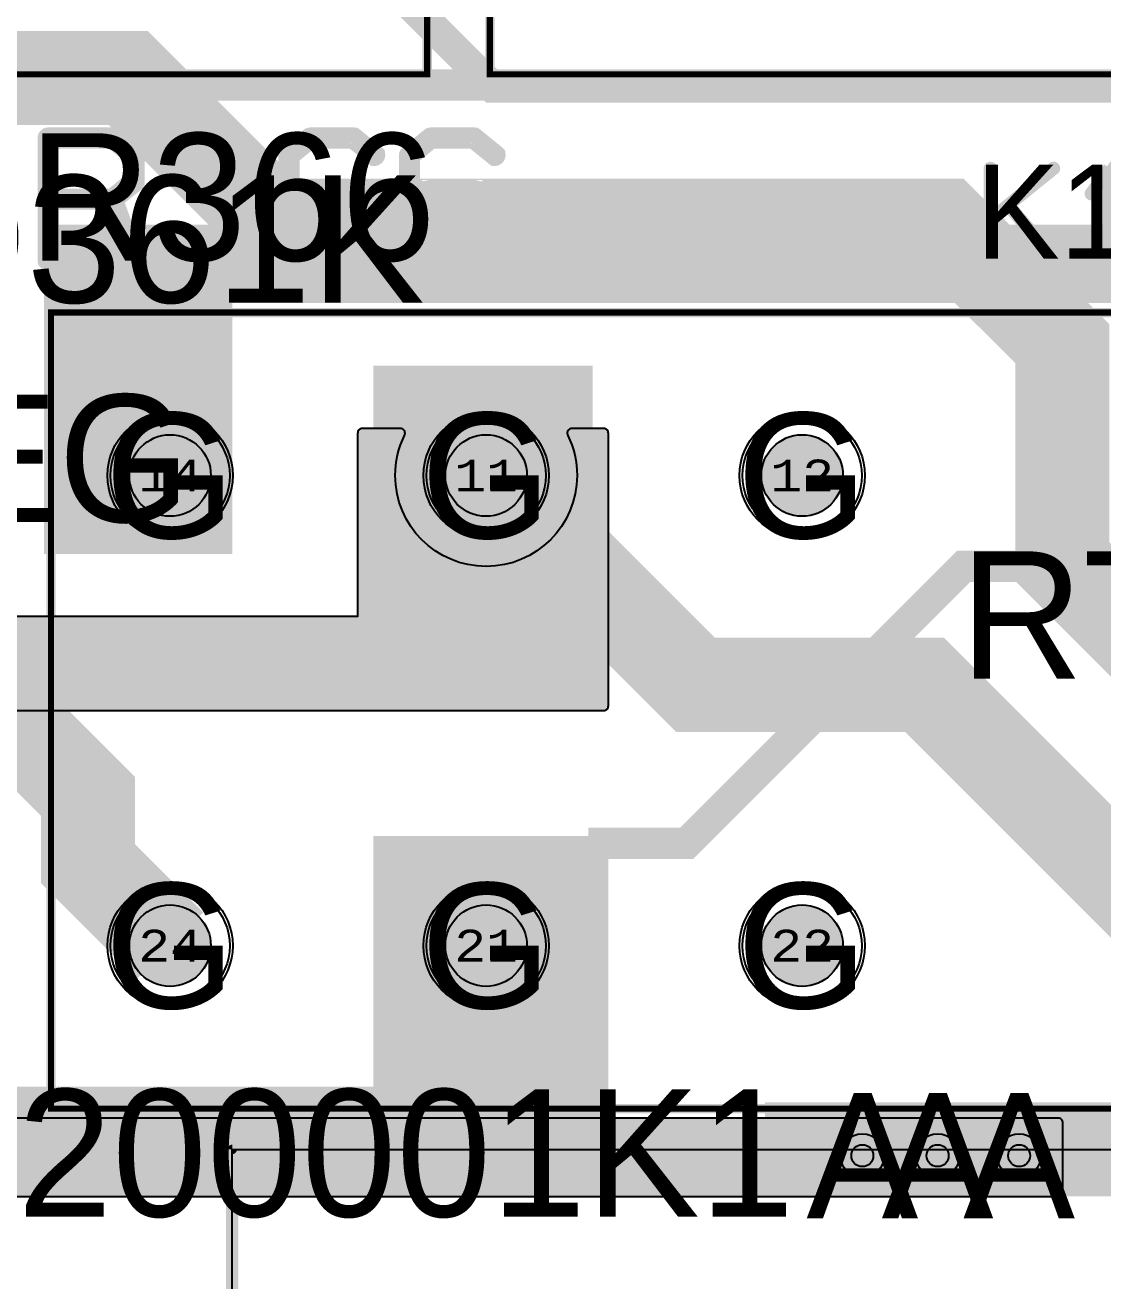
# Model space of a CAD drawing. Extents: x -23 to 289, y -67 to 135.
# Drawn here: x 35.95 to 53.14, y 61.4 to 81.44 of the extents above; entities that cross this region are included whole.
import ezdxf
from ezdxf.enums import TextEntityAlignment as Align

# ---------------------------------------------------------------- set-up
doc = ezdxf.new("R2010")
doc.units = 0
doc.header["$MEASUREMENT"] = 0
for name, color, linetype in [('ASSEMBLY_OUTLINES_TOP', 102, 'CONTINUOUS'), ('ASSEMBLY_PART_NUMBERS_TOP', 102, 'CONTINUOUS'), ('DRILL_DRAWING', 21, 'CONTINUOUS'), ('GENERATED_SILKSCREEN_TOP', 140, 'CONTINUOUS'), ('PART_HOLES_LAYER_BOTTOM', 30, 'CONTINUOUS'), ('PART_HOLES_LAYER_TOP', 30, 'CONTINUOUS'), ('PART_PADS_LAYER_BOTTOM', 230, 'CONTINUOUS'), ('PART_PADS_LAYER_TOP', 150, 'CONTINUOUS'), ('PIN_NUMBERS_BTM', 8, 'CONTINUOUS'), ('PIN_NUMBERS_TOP', 8, 'CONTINUOUS'), ('PLACEMENT_OUTLINES_TOP', 130, 'CONTINUOUS'), ('PLANE_DATA_LAYER_BOTTOM', 230, 'CONTINUOUS'), ('PLANE_DATA_LAYER_TOP', 150, 'CONTINUOUS'), ('PLANE_SHAPES_LAYER_BOTTOM', 230, 'CONTINUOUS'), ('PLANE_SHAPES_LAYER_TOP', 150, 'CONTINUOUS'), ('SILKSCREEN_OUTLINES_TOP', 150, 'CONTINUOUS'), ('SILKSCREEN_REF_DES_TOP', 150, 'CONTINUOUS'), ('SOLDERMASK_PADS_BTM', 12, 'CONTINUOUS'), ('SOLDERMASK_PADS_TOP', 180, 'CONTINUOUS'), ('TRACES_LAYER_BOTTOM', 230, 'CONTINUOUS'), ('TRACES_LAYER_TOP', 150, 'CONTINUOUS'), ('VIA_HOLES_LAYER_BOTTOM', 30, 'CONTINUOUS'), ('VIA_HOLES_LAYER_TOP', 30, 'CONTINUOUS'), ('VIA_PADS_LAYER_BOTTOM', 230, 'CONTINUOUS'), ('VIA_PADS_LAYER_TOP', 150, 'CONTINUOUS')]:
    doc.layers.add(name, color=color, linetype=linetype)
doc.styles.add('COURIER_NEW', font='COUR.TTF')
doc.styles.add('VERIBEST_GERBER_0', font='txt')

msp = doc.modelspace()

# ---------------------------------------------------------------- hatches: boundary and pattern name
at = {"layer": 'PART_HOLES_LAYER_BOTTOM'}
h = msp.add_hatch(color=256, dxfattribs=at)
edge = h.paths.add_edge_path()
edge.add_arc((38.26, 74.25), 0.65, 0, 360)
h = msp.add_hatch(color=256, dxfattribs=at)
edge = h.paths.add_edge_path()
edge.add_arc((43.3, 74.25), 0.65, 0, 360)
h = msp.add_hatch(color=256, dxfattribs=at)
edge = h.paths.add_edge_path()
edge.add_arc((48.34, 74.25), 0.65, 0, 360)
h = msp.add_hatch(color=256, dxfattribs=at)
edge = h.paths.add_edge_path()
edge.add_arc((38.26, 66.75), 0.65, 0, 360)
h = msp.add_hatch(color=256, dxfattribs=at)
edge = h.paths.add_edge_path()
edge.add_arc((43.3, 66.75), 0.65, 0, 360)
h = msp.add_hatch(color=256, dxfattribs=at)
edge = h.paths.add_edge_path()
edge.add_arc((48.34, 66.75), 0.65, 0, 360)
at = {"layer": 'PART_HOLES_LAYER_TOP'}
h = msp.add_hatch(color=256, dxfattribs=at)
edge = h.paths.add_edge_path()
edge.add_arc((38.26, 74.25), 0.65, 0, 360)
h = msp.add_hatch(color=256, dxfattribs=at)
edge = h.paths.add_edge_path()
edge.add_arc((43.3, 74.25), 0.65, 0, 360)
h = msp.add_hatch(color=256, dxfattribs=at)
edge = h.paths.add_edge_path()
edge.add_arc((48.34, 74.25), 0.65, 0, 360)
h = msp.add_hatch(color=256, dxfattribs=at)
edge = h.paths.add_edge_path()
edge.add_arc((38.26, 66.75), 0.65, 0, 360)
h = msp.add_hatch(color=256, dxfattribs=at)
edge = h.paths.add_edge_path()
edge.add_arc((43.3, 66.75), 0.65, 0, 360)
h = msp.add_hatch(color=256, dxfattribs=at)
edge = h.paths.add_edge_path()
edge.add_arc((48.34, 66.75), 0.65, 0, 360)
at = {"layer": 'PLANE_DATA_LAYER_BOTTOM'}
h = msp.add_hatch(color=256, dxfattribs=at)
h.paths.add_polyline_path([(45, 72.0762, -0.414213562373095), (44.9238, 72), (41.5762, 72, -0.414213562373095), (41.5, 72.0762), (41.5, 75.9238, -0.414213562373095), (41.5762, 76), (44.9238, 76, -0.414213562373095), (45, 75.9238)], flags=0)
h.paths.add_polyline_path([(41.849999999999994, 74.25, -0.9999999999999999), (44.75, 74.25, -0.9999999999999999)], flags=0)
for points in [[(43.3, 74.25), (42.220814, 75.329186)], [(43.3, 74.25), (44.36365, 75.344502)], [(43.3, 74.25), (42.220814, 73.170814)], [(43.3, 74.25), (44.36365, 73.155498)]]:
    msp.add_hatch(color=256, dxfattribs=at).paths.add_polyline_path(points, is_closed=False, flags=0)
msp.add_hatch(color=256, dxfattribs=at).paths.add_polyline_path([(52.5, 63.9238, 0.414213562373095), (52.4238, 64), (32.5762, 64, 0.414213562373095), (32.5, 63.9238), (32.5, 59.925661, 0.4275343137470214), (32.579648, 59.849539, -0.0113121250404393), (32.600002, 59.85), (34, 59.85, -0.414213562373095), (34.45, 59.4), (34.45, 56.6, -0.1376706361599241), (34.384283, 56.365849, 0.1376691685280489), (34.373155, 56.3262, 0.414213562373095), (34.449355, 56.25), (35.4238, 56.25, 0.414213562373095), (35.5, 56.3262), (35.5, 62.749992, -0.414213562373095), (35.500008, 62.75), (52.4238, 62.75, 0.414213562373095), (52.5, 62.8262)], flags=0)
at = {"layer": 'PLANE_DATA_LAYER_TOP'}
h = msp.add_hatch(color=256, dxfattribs=at)
h.paths.add_polyline_path([(75.75, 40.3262, -0.414213562373095), (75.6738, 40.25), (66.5762, 40.25, -0.414213562373095), (66.5, 40.3262), (66.5, 56.1738, -0.414213562373095), (66.5762, 56.25), (69.073834, 56.25, -0.7996942034350434), (69.106523, 56.104968, 0.2895657790381553), (68.25, 54.75), (68.25, 54.749999, 0.233034355286229), (68.836258, 53.56043, -0.4928320379335346), (68.836258, 53.43957, 0.233034355286229), (68.25, 52.250001), (68.25, 52.25, 0.9999999999999999), (71.25, 52.25), (71.25, 52.250001, 0.233034355286229), (70.663742, 53.43957, -0.4928320379335346), (70.663742, 53.56043, 0.233034355286229), (71.25, 54.749999), (71.25, 54.75, 0.2895657790381553), (70.393477, 56.104968, -0.7996942034350434), (70.426166, 56.25), (73.249992, 56.25, 0.414213562373095), (73.25, 56.250008), (73.25, 75.999992, 0.414213562373095), (73.249992, 76), (71.709229, 76, -0.414213562373095), (71.633029, 76.0762), (71.633029, 76.076206, -0.0124848414816253), (71.633124, 76.08001, 1.0513128573658315), (68.636876, 76.08001, -0.0124848414816253), (68.636971, 76.076206), (68.636971, 76.0762, -0.414213562373095), (68.560771, 76), (66.5762, 76, -0.414213562373095), (66.5, 76.0762), (66.5, 76.999992, 0.414213562373095), (66.499992, 77), (60.000008, 77, 0.414213562373095), (60, 76.999992), (60, 62.8262, -0.414213562373095), (59.9238, 62.75), (47.8262, 62.75, -0.414213562373095), (47.75, 62.8262), (47.75, 64.1738, -0.414213562373095), (47.8262, 64.25), (58.249992, 64.25, 0.414213562373095), (58.25, 64.250008), (58.25, 76.999992, 0.414213562373095), (58.249992, 77), (39.250008, 77, 0.414213562373095), (39.25, 76.999992), (39.25, 75.472398, -0.6174900404184213), (39.128176, 75.411366, 0.9746076764194957), (37.333264, 73.134805, -0.701982273061054), (37.284562, 73), (36.3262, 73, -0.414213562373095), (36.25, 73.0762), (36.25, 78.1738, -0.414213562373095), (36.3262, 78.25), (75.6738, 78.25, -0.414213562373095), (75.75, 78.1738)], flags=0)
h.paths.add_polyline_path([(69.5, 45.75, -0.9999999999999999), (72, 45.75, -0.9999999999999999)], flags=0)
h.paths.add_polyline_path([(72.25, 45.75, -0.9999999999999999), (74.75, 45.75, -0.9999999999999999)], flags=0)
for points in [[(38.26, 74.25), (38.26, 75.7762)], [(38.26, 74.25), (36.7338, 74.25)], [(43.3, 74.25), (41.7738, 74.25)], [(43.3, 74.25), (43.3, 72.7238)], [(43.3, 74.25), (44.8262, 74.25)], [(43.3, 66.75), (42.220814, 67.829186)], [(43.3, 66.75), (44.379186, 67.829186)], [(43.3, 66.75), (42.220814, 65.670814)], [(43.3, 66.75), (44.379186, 65.670814)]]:
    msp.add_hatch(color=256, dxfattribs=at).paths.add_polyline_path(points, is_closed=False, flags=0)
msp.add_hatch(color=256, dxfattribs=at).paths.add_polyline_path([(45.25, 74.9238, 0.414213562373095), (45.1738, 75), (44.669409, 75, 0.414213562373095), (44.593209, 74.9238, 0.1148131430921371), (44.601037, 74.890159, -0.1148147410816243), (44.75, 74.250001), (44.75, 74.25, -0.9999999999999999), (41.85, 74.25), (41.85, 74.250001, -0.1148147410816248), (41.998963, 74.890159, 0.114813143092137), (42.006791, 74.9238, 0.414213562373095), (41.930591, 75), (41.3262, 75, 0.414213562373095), (41.25, 74.9238), (41.25, 72.000008, -0.414213562373095), (41.249992, 72), (20.589228, 71.999998, 0.1703046758978936), (20.541626, 71.9833), (16.028598, 68.372878, 0.2278367136250733), (16, 68.313376), (16, 65.3262, 0.414213562373095), (16.0762, 65.25), (23.4238, 65.25, 0.414213562373095), (23.5, 65.3262), (23.5, 65.575079, 0.5503665247059789), (23.391226, 65.643966, -0.3530343973598786), (21.56043, 66.086258, 0.4928320379335522), (21.43957, 66.086258, -0.4928325361211637), (19.06043, 66.086258, 0.4928320379335522), (18.93957, 66.086258, -0.7163993986891782), (16.25, 66.999999), (16.25, 67), (16.25, 67.000001, -0.7163993986891782), (18.93957, 67.913742, 0.4928320379335522), (19.06043, 67.913742, -0.4928325361211637), (21.43957, 67.913742, 0.4928320379335522), (21.56043, 67.913742, -0.3530343973598786), (23.391226, 68.356034, 0.5503665247059791), (23.5, 68.424921), (23.5, 70.499992, -0.414213562373095), (23.500008, 70.5), (45.1738, 70.5, 0.414213562373095), (45.25, 70.5762)], flags=0)
h = msp.add_hatch(color=256, dxfattribs=at)
h.paths.add_polyline_path([(45.25, 62.8262, -0.414213562373095), (45.1738, 62.75), (27.750008, 62.75, 0.414213562373095), (27.75, 62.749992), (27.75, 38.000008, 0.414213562373095), (27.750008, 38), (35.4238, 38, -0.414213562373095), (35.5, 37.9238), (35.5, 30.3262, -0.414213562373095), (35.4238, 30.25), (22.5762, 30.25, -0.414213562373095), (22.5, 30.3262), (22.5, 37.9238, -0.414213562373095), (22.5762, 38), (26.249992, 38, 0.414213562373095), (26.25, 38.000008), (26.25, 66.323834, -0.7996942034350434), (26.395032, 66.356523, 0.5604170451620418), (28.93957, 66.086258, -0.4928320379335522), (29.06043, 66.086258, 0.4928325361211637), (31.43957, 66.086258, -0.4928320379335522), (31.56043, 66.086258, 0.7163993986891782), (34.25, 66.999999), (34.25, 67.000001, 0.7163993986891782), (31.56043, 67.913742, -0.4928320379335522), (31.43957, 67.913742, 0.4928325361211637), (29.06043, 67.913742, -0.4928320379335522), (28.93957, 67.913742, 0.5604170451620418), (26.395032, 67.643477, -0.7996942034350434), (26.25, 67.676166), (26.25, 68.6738, -0.414213562373095), (26.3262, 68.75), (34.6738, 68.75, -0.414213562373095), (34.75, 68.6738), (34.75, 64.500008, 0.414213562373095), (34.750008, 64.5), (41.499992, 64.5, 0.414213562373095), (41.5, 64.500008), (41.5, 68.4238, -0.414213562373095), (41.5762, 68.5), (45.1738, 68.5, -0.414213562373095), (45.25, 68.4238)], flags=0)
h.paths.add_polyline_path([(41.849999999999994, 66.75, -0.9999999999999999), (44.75, 66.75, -0.9999999999999999)], flags=0)
at = {"layer": 'VIA_HOLES_LAYER_BOTTOM'}
h = msp.add_hatch(color=256, dxfattribs=at)
edge = h.paths.add_edge_path()
edge.add_arc((49.3, 63.4), 0.175, 0, 360)
h = msp.add_hatch(color=256, dxfattribs=at)
edge = h.paths.add_edge_path()
edge.add_arc((50.5, 63.4), 0.175, 0, 360)
h = msp.add_hatch(color=256, dxfattribs=at)
edge = h.paths.add_edge_path()
edge.add_arc((51.8, 63.4), 0.175, 0, 360)
at = {"layer": 'VIA_HOLES_LAYER_TOP'}
h = msp.add_hatch(color=256, dxfattribs=at)
edge = h.paths.add_edge_path()
edge.add_arc((49.3, 63.4), 0.175, 0, 360)
h = msp.add_hatch(color=256, dxfattribs=at)
edge = h.paths.add_edge_path()
edge.add_arc((50.5, 63.4), 0.175, 0, 360)
h = msp.add_hatch(color=256, dxfattribs=at)
edge = h.paths.add_edge_path()
edge.add_arc((51.8, 63.4), 0.175, 0, 360)

# ---------------------------------------------------------------- linework, layer by layer
at = {"layer": 'ASSEMBLY_OUTLINES_TOP'}
for points, const_width in [([(13.36, 80.65), (13.36, 93.35), (42.36, 93.35), (42.36, 80.65)], 0.1), ([(43.36, 80.65), (43.36, 93.35), (72.36, 93.35), (72.36, 80.65)], 0.1), ([(36.36, 64.15), (36.36, 76.85), (65.36, 76.85), (65.36, 64.15)], 0.1), ([(39.25, 53.5), (39.25, 63.5), (59.25, 63.5), (59.25, 53.5)], 0.2)]:
    msp.add_lwpolyline(points, close=True, dxfattribs=dict(at, const_width=const_width))
at = {"layer": 'GENERATED_SILKSCREEN_TOP', "const_width": 0.15}
for points in [[(13.36, 80.65), (13.36, 93.35), (42.36, 93.35), (42.36, 80.65)], [(43.36, 80.65), (43.36, 93.35), (72.36, 93.35), (72.36, 80.65)], [(36.36, 64.15), (36.36, 76.85), (65.36, 76.85), (65.36, 64.15)]]:
    msp.add_lwpolyline(points, close=True, dxfattribs=at)
at = {"layer": 'GENERATED_SILKSCREEN_TOP'}
for points, const_width in [([(37.712976, 78.903296), (37.719072, 78.90736), (37.721104, 78.91752), (37.7272, 78.92768), (37.7272, 78.93784), (37.7272, 79.356432), (37.7272, 79.366592), (37.721104, 79.372688), (37.721104, 79.378784), (37.719072, 79.380816), (37.71704, 79.382848), (37.712976, 79.386912), (37.367536, 79.667328), (37.357376, 79.671392), (37.349248, 79.673424), (37.34112, 79.675456), (36.316992, 79.675456), (36.298704, 79.671392), (36.286512, 79.661232), (36.276352, 79.64904), (36.272288, 79.634816), (36.272288, 77.684096), (36.276352, 77.66784), (36.286512, 77.65768), (36.298704, 77.651584), (36.312928, 77.649552), (36.329184, 77.651584), (36.343408, 77.65768), (36.353568, 77.66784), (36.357632, 77.684096), (36.357632, 78.618816), (37.312672, 78.618816), (37.64592, 77.671904), (37.654048, 77.65768), (37.668272, 77.649552), (37.684528, 77.64752), (37.69672, 77.651584), (37.708912, 77.65768), (37.719072, 77.66784), (37.725168, 77.682064), (37.721104, 77.69832), (37.387856, 78.645232), (37.712976, 78.903296)], 0.254), ([(38.554224, 77.651584), (38.210816, 77.929968), (38.200656, 77.940128), (38.198624, 77.95232), (38.200656, 77.966544), (38.208784, 77.980768), (38.218944, 77.990928), (38.231136, 77.999056), (38.24536, 78.001088), (38.259584, 77.997024), (38.5908, 77.726768), (39.247136, 77.726768), (39.564128, 77.9828), (39.564128, 78.360752), (39.2512, 78.618816), (38.913888, 78.618816), (38.897632, 78.62288), (38.887472, 78.631008), (38.881376, 78.645232), (38.879344, 78.659456), (38.881376, 78.67368), (38.887472, 78.685872), (38.897632, 78.696032), (38.913888, 78.700096), (39.2512, 78.700096), (39.564128, 78.95816), (39.564128, 79.336112), (39.247136, 79.592144), (38.5908, 79.592144), (38.259584, 79.321888), (38.24536, 79.317824), (38.231136, 79.319856), (38.218944, 79.325952), (38.208784, 79.338144), (38.200656, 79.350336), (38.198624, 79.36456), (38.200656, 79.378784), (38.210816, 79.388944), (38.554224, 79.667328), (38.56032, 79.66936), (38.566416, 79.671392), (38.568448, 79.673424), (38.576576, 79.675456), (39.26136, 79.675456), (39.27152, 79.673424), (39.275584, 79.671392), (39.28168, 79.66936), (39.287776, 79.667328), (39.631184, 79.388944), (39.63728, 79.378784), (39.639312, 79.370656), (39.643376, 79.36456), (39.645408, 79.356432), (39.645408, 78.93784), (39.643376, 78.931744), (39.639312, 78.91752), (39.63728, 78.90736), (39.631184, 78.903296), (39.33248, 78.659456), (39.631184, 78.415616), (39.633216, 78.411552), (39.63728, 78.407488), (39.639312, 78.405456), (39.639312, 78.401392), (39.643376, 78.387168), (39.645408, 78.381072), (39.645408, 77.96248), (39.643376, 77.95232), (39.639312, 77.944192), (39.63728, 77.936064), (39.631184, 77.929968), (39.287776, 77.651584), (39.279648, 77.64752), (39.277616, 77.645488), (39.27152, 77.645488), (39.269488, 77.643456), (39.267456, 77.643456), (39.26136, 77.643456), (38.576576, 77.643456), (38.568448, 77.645488), (38.56032, 77.64752), (38.554224, 77.651584)], 0.254), ([(41.210048, 79.667328), (41.551424, 79.388944), (41.561584, 79.378784), (41.563616, 79.362528), (41.561584, 79.350336), (41.55752, 79.340176), (41.551424, 79.332048), (41.541264, 79.32392), (41.531104, 79.317824), (41.520944, 79.315792), (41.510784, 79.315792), (41.502656, 79.321888), (41.169408, 79.592144), (40.51104, 79.592144), (40.198112, 79.336112), (40.198112, 78.606624), (40.474464, 78.832176), (40.482592, 78.834208), (40.486656, 78.83624), (40.488688, 78.83624), (40.488688, 78.838272), (40.498848, 78.840304), (41.183632, 78.840304), (41.19176, 78.838272), (41.19176, 78.83624), (41.195824, 78.83624), (41.20192, 78.834208), (41.208016, 78.832176), (41.551424, 78.555824), (41.553456, 78.549728), (41.55752, 78.547696), (41.559552, 78.545664), (41.559552, 78.5416), (41.563616, 78.527376), (41.565648, 78.52128), (41.565648, 77.96248), (41.563616, 77.95232), (41.559552, 77.944192), (41.55752, 77.936064), (41.551424, 77.929968), (41.210048, 77.651584), (41.199888, 77.64752), (41.197856, 77.645488), (41.193792, 77.645488), (41.189728, 77.643456), (41.187696, 77.643456), (41.183632, 77.643456), (40.498848, 77.643456), (40.49072, 77.645488), (40.482592, 77.64752), (40.474464, 77.651584), (40.133088, 77.929968), (40.129024, 77.934032), (40.12496, 77.936064), (40.120896, 77.94216), (40.116832, 77.956384), (40.1148, 77.96248), (40.1148, 79.356432), (40.116832, 79.366592), (40.120896, 79.37472), (40.12496, 79.378784), (40.129024, 79.382848), (40.133088, 79.388944), (40.474464, 79.667328), (40.482592, 79.66936), (40.488688, 79.671392), (40.49072, 79.673424), (40.498848, 79.675456), (41.183632, 79.675456), (41.19176, 79.673424), (41.193792, 79.673424), (41.195824, 79.671392), (41.20192, 79.66936), (41.210048, 79.667328)], 0.254), ([(43.130288, 79.667328), (43.471664, 79.388944), (43.481824, 79.378784), (43.483856, 79.362528), (43.481824, 79.350336), (43.47776, 79.340176), (43.471664, 79.332048), (43.461504, 79.32392), (43.451344, 79.317824), (43.441184, 79.315792), (43.431024, 79.315792), (43.422896, 79.321888), (43.089648, 79.592144), (42.43128, 79.592144), (42.118352, 79.336112), (42.118352, 78.606624), (42.394704, 78.832176), (42.402832, 78.834208), (42.406896, 78.83624), (42.408928, 78.83624), (42.408928, 78.838272), (42.419088, 78.840304), (43.103872, 78.840304), (43.112, 78.838272), (43.112, 78.83624), (43.116064, 78.83624), (43.12216, 78.834208), (43.128256, 78.832176), (43.471664, 78.555824), (43.473696, 78.549728), (43.47776, 78.547696), (43.479792, 78.545664), (43.479792, 78.5416), (43.483856, 78.527376), (43.485888, 78.52128), (43.485888, 77.96248), (43.483856, 77.95232), (43.479792, 77.944192), (43.47776, 77.936064), (43.471664, 77.929968), (43.130288, 77.651584), (43.120128, 77.64752), (43.118096, 77.645488), (43.114032, 77.645488), (43.109968, 77.643456), (43.107936, 77.643456), (43.103872, 77.643456), (42.419088, 77.643456), (42.41096, 77.645488), (42.402832, 77.64752), (42.394704, 77.651584), (42.053328, 77.929968), (42.049264, 77.934032), (42.0452, 77.936064), (42.041136, 77.94216), (42.037072, 77.956384), (42.03504, 77.96248), (42.03504, 79.356432), (42.037072, 79.366592), (42.041136, 79.37472), (42.0452, 79.378784), (42.049264, 79.382848), (42.053328, 79.388944), (42.394704, 79.667328), (42.402832, 79.66936), (42.408928, 79.671392), (42.41096, 79.673424), (42.419088, 79.675456), (43.103872, 79.675456), (43.112, 79.673424), (43.114032, 79.673424), (43.116064, 79.671392), (43.12216, 79.66936), (43.130288, 79.667328)], 0.254), ([(36.357632, 79.592144), (37.328928, 79.592144), (37.64592, 79.336112), (37.64592, 78.95816), (37.328928, 78.700096), (36.357632, 78.700096), (36.357632, 79.592144)], 0.254), ([(52.373, 79.129), (52.379, 79.138), (52.3805, 79.1485), (52.379, 79.1605), (52.373, 79.1695), (52.3655, 79.177), (52.355, 79.1815), (52.3505, 79.183), (52.3445, 79.183), (52.34, 79.1815), (52.3355, 79.1785), (51.374, 78.3955), (51.374, 79.1545), (51.371, 79.165), (51.3635, 79.174), (51.353, 79.1785), (51.341, 79.18), (51.3305, 79.1785), (51.3215, 79.174), (51.314, 79.165), (51.311, 79.1545), (51.311, 77.7145), (51.314, 77.7025), (51.3215, 77.695), (51.3305, 77.6905), (51.341, 77.689), (51.353, 77.6905), (51.3635, 77.695), (51.371, 77.7025), (51.374, 77.7145), (51.374, 78.3175), (51.623, 78.5185), (52.3325, 77.695), (52.337, 77.6905), (52.3415, 77.6875), (52.346, 77.686), (52.3505, 77.686), (52.361, 77.6905), (52.37, 77.6965), (52.3775, 77.704), (52.382, 77.7145), (52.382, 77.725), (52.3805, 77.731), (52.3775, 77.7355), (51.668, 78.559), (52.373, 79.129)], 0.15), ([(53.216, 79.171), (52.9235, 78.76), (52.919, 78.7495), (52.919, 78.739), (52.9235, 78.73), (52.931, 78.7225), (52.94, 78.7165), (52.9505, 78.7135), (52.9565, 78.7135), (52.961, 78.715), (52.9685, 78.724), (53.2085, 79.06), (53.2085, 77.746), (52.946, 77.746)], 0.15), ([(40.198112, 78.50096), (40.198112, 77.9828), (40.51104, 77.726768), (41.167376, 77.726768), (41.484368, 77.9828), (41.484368, 78.50096), (41.167376, 78.759024), (40.51104, 78.759024), (40.198112, 78.50096)], 0.254), ([(42.118352, 78.50096), (42.118352, 77.9828), (42.43128, 77.726768), (43.087616, 77.726768), (43.404608, 77.9828), (43.404608, 78.50096), (43.087616, 78.759024), (42.43128, 78.759024), (42.118352, 78.50096)], 0.254), ([(52.946, 77.746), (52.934, 77.743), (52.928, 77.737), (52.9235, 77.7265), (52.922, 77.7145), (52.9235, 77.704), (52.928, 77.6935), (52.934, 77.686), (52.946, 77.6845), (53.531, 77.6845)], 0.15)]:
    msp.add_lwpolyline(points, dxfattribs=dict(at, const_width=const_width))
at = {"layer": 'GENERATED_SILKSCREEN_TOP', "const_width": 0.15}
for points in [[(59.250005, 53.5, -0.4142135624), (59.25, 53.499995), (39.25, 53.499995, -0.4142135624), (39.249995, 53.5), (39.249995, 63.5, -0.4142135624), (39.25, 63.500005), (48.886933, 63.500005, 5.9988e-06), (48.886931, 63.499995), (39.250005, 63.499995), (39.250005, 53.500005), (59.249995, 53.500005), (59.249995, 63.499995), (52.213069, 63.499995, 5.9988e-06), (52.213067, 63.500005), (59.25, 63.500005, -0.4142135624), (59.250005, 63.5), (59.250005, 53.5)], [(50.086933, 63.500005, 5.9988e-06), (50.086931, 63.499995), (49.713069, 63.499995, 5.9988e-06), (49.713067, 63.500005), (50.086933, 63.500005)], [(51.386933, 63.500005, 5.9988e-06), (51.386931, 63.499995), (50.913069, 63.499995, 5.9988e-06), (50.913067, 63.500005), (51.386933, 63.500005)]]:
    msp.add_lwpolyline(points, format="xyb", dxfattribs=at)
at = {"layer": 'PART_HOLES_LAYER_BOTTOM'}
for centre in [(38.26, 74.25), (43.3, 74.25), (48.34, 74.25), (38.26, 66.75), (43.3, 66.75), (48.34, 66.75)]:
    msp.add_circle(centre, 0.65, dxfattribs=at)
at = {"layer": 'PART_HOLES_LAYER_TOP'}
for centre in [(38.26, 74.25), (43.3, 74.25), (48.34, 74.25), (38.26, 66.75), (43.3, 66.75), (48.34, 66.75)]:
    msp.add_circle(centre, 0.65, dxfattribs=at)
at = {"layer": 'PART_PADS_LAYER_BOTTOM'}
for centre in [(38.26, 74.25), (43.3, 74.25), (48.34, 74.25), (38.26, 66.75), (43.3, 66.75), (48.34, 66.75)]:
    msp.add_circle(centre, 0.95, dxfattribs=at)
at = {"layer": 'PART_PADS_LAYER_TOP'}
for centre in [(38.26, 74.25), (43.3, 74.25), (48.34, 74.25), (38.26, 66.75), (43.3, 66.75), (48.34, 66.75)]:
    msp.add_circle(centre, 0.95, dxfattribs=at)
at = {"layer": 'PLACEMENT_OUTLINES_TOP'}
for points in [[(13.36, 80.65), (13.36, 93.35), (42.36, 93.35), (42.36, 80.65)], [(43.36, 80.65), (43.36, 93.35), (72.36, 93.35), (72.36, 80.65)], [(36.36, 64.15), (36.36, 76.85), (65.36, 76.85), (65.36, 64.15)], [(39.25, 53.5), (39.25, 63.5), (59.25, 63.5), (59.25, 53.5)]]:
    msp.add_lwpolyline(points, close=True, dxfattribs=at)
at = {"layer": 'PLANE_DATA_LAYER_BOTTOM', "const_width": 0.75}
for points in [[(43.3, 74.25), (42.220814, 75.329186)], [(43.3, 74.25), (44.36365, 75.344502)], [(43.3, 74.25), (42.220814, 73.170814)], [(43.3, 74.25), (44.36365, 73.155498)]]:
    msp.add_lwpolyline(points, dxfattribs=at)
at = {"layer": 'PLANE_DATA_LAYER_BOTTOM'}
msp.add_lwpolyline([(52.5, 63.9238, 0.4142135624), (52.4238, 64), (32.5762, 64, 0.4142135624), (32.5, 63.9238), (32.5, 59.925661, 0.4275343137), (32.579648, 59.849539, -0.011312125), (32.600002, 59.85), (34, 59.85, -0.4142135624), (34.45, 59.4), (34.45, 56.6, -0.1376706362), (34.384283, 56.365849, 0.1376691685), (34.373155, 56.3262, 0.4142135624), (34.449355, 56.25), (35.4238, 56.25, 0.4142135624), (35.5, 56.3262), (35.5, 62.749992, -0.4142135624), (35.500008, 62.75), (52.4238, 62.75, 0.4142135624), (52.5, 62.8262)], format="xyb", close=True, dxfattribs=at)
at = {"layer": 'PLANE_DATA_LAYER_TOP', "const_width": 0.75}
for points in [[(38.26, 74.25), (38.26, 75.7762)], [(38.26, 74.25), (36.7338, 74.25)], [(43.3, 74.25), (41.7738, 74.25)], [(43.3, 74.25), (43.3, 72.7238)], [(43.3, 74.25), (44.8262, 74.25)], [(43.3, 66.75), (42.220814, 67.829186)], [(43.3, 66.75), (44.379186, 67.829186)], [(43.3, 66.75), (42.220814, 65.670814)], [(43.3, 66.75), (44.379186, 65.670814)]]:
    msp.add_lwpolyline(points, dxfattribs=at)
at = {"layer": 'PLANE_DATA_LAYER_TOP'}
msp.add_lwpolyline([(23.500008, 70.5), (45.1738, 70.5, 0.4142135624), (45.25, 70.5762), (45.25, 74.9238, 0.4142135624), (45.1738, 75), (44.669409, 75, 0.4142135624), (44.593209, 74.9238, 0.1148131431), (44.601037, 74.890159, -0.1148147411), (44.75, 74.250001), (44.75, 74.25, -1), (41.85, 74.25), (41.85, 74.250001, -0.1148147411), (41.998963, 74.890159, 0.1148131431), (42.006791, 74.9238, 0.4142135624), (41.930591, 75), (41.3262, 75, 0.4142135624), (41.25, 74.9238), (41.25, 72.000008, -0.4142135624), (41.249992, 72), (20.589228, 71.999998, 0.1703046759)], format="xyb", dxfattribs=at)
at = {"layer": 'PLANE_SHAPES_LAYER_BOTTOM'}
for points in [[(41.5, 72), (45, 72), (41.5, 76), (45, 76)], [(35.5, 62.75), (52.5, 62.75), (35.5, 64), (52.5, 64)]]:
    msp.add_solid(points, dxfattribs=at)
at = {"layer": 'PLANE_SHAPES_LAYER_TOP'}
for points in [[(36.25, 77), (66.5, 77), (36.25, 78.25), (66.5, 78.25)], [(36.25, 73), (39.25, 73), (36.25, 78), (39.25, 78)], [(41.25, 72), (45.25, 72), (41.25, 75), (45.25, 75)], [(23.25, 70.5), (45.25, 70.5), (23.25, 72), (45.25, 72)], [(41.5, 64.5), (45.25, 64.5), (41.5, 68.5), (45.25, 68.5)], [(34.75, 62.75), (45.25, 62.75), (34.75, 64.5), (45.25, 64.5)], [(47.75, 62.75), (60, 62.75), (47.75, 64.25), (60, 64.25)]]:
    msp.add_solid(points, dxfattribs=at)
at = {"layer": 'SILKSCREEN_OUTLINES_TOP'}
for points in [[(13.36, 80.65), (13.36, 93.35), (42.36, 93.35), (42.36, 80.65)], [(43.36, 80.65), (43.36, 93.35), (72.36, 93.35), (72.36, 80.65)], [(36.36, 64.15), (36.36, 76.85), (65.36, 76.85), (65.36, 64.15)], [(39.25, 53.5), (39.25, 63.5), (59.25, 63.5), (59.25, 53.5)]]:
    msp.add_lwpolyline(points, close=True, dxfattribs=at)
at = {"layer": 'SOLDERMASK_PADS_BTM'}
for centre in [(38.26, 74.25), (43.3, 74.25), (48.34, 74.25), (38.26, 66.75), (43.3, 66.75), (48.34, 66.75)]:
    msp.add_circle(centre, 1, dxfattribs=at)
at = {"layer": 'SOLDERMASK_PADS_TOP'}
for centre in [(38.26, 74.25), (43.3, 74.25), (48.34, 74.25), (38.26, 66.75), (43.3, 66.75), (48.34, 66.75)]:
    msp.add_circle(centre, 1, dxfattribs=at)
at = {"layer": 'TRACES_LAYER_BOTTOM'}
for points, const_width in [([(40.6, 83.25), (43.404547, 80.445453), (55.387543, 80.445453), (58.045915, 83.103825), (58.045915, 90.837161), (61.001551, 93.792797), (69.900705, 93.792797), (72.133099, 96.025191), (72.133099, 100.029075), (72.929024, 100.825), (74.55, 100.825)], 0.5), ([(69.75, 59.75), (67.689482, 59.75), (66.147247, 61.292235), (64.071755, 61.292235), (52.488581, 72.875409), (52.488581, 76.3518), (50.604156, 78.236225), (39.950765, 78.236225), (37.596887, 80.590103), (26.840103, 80.590103), (22.75, 76.5)], 1.5), ([(38.26, 66.75), (36.951852, 68.058148), (36.951852, 69.128975), (30.25, 75.830827), (30.25, 76.5)], 1.5), ([(70.308925, 37.420968), (70.308925, 42.782338), (66.28865, 46.802613), (66.28865, 54.911759), (50.289242, 70.911167), (46.638833, 70.911167), (43.3, 74.25)], 1.5)]:
    msp.add_lwpolyline(points, dxfattribs=dict(at, const_width=const_width))
at = {"layer": 'TRACES_LAYER_TOP', "const_width": 0.5}
for points in [[(66.5, 84.6), (62.377977, 80.477977), (35.146553, 80.477977), (33.65993, 78.991354), (33.65993, 73.254808), (32.234058, 71.828936)], [(55.9, 72.8), (50.915865, 72.8), (46.500009, 68.384144), (44.930555, 68.384144)]]:
    msp.add_lwpolyline(points, dxfattribs=at)
at = {"layer": 'VIA_HOLES_LAYER_BOTTOM'}
for centre in [(49.3, 63.4), (50.5, 63.4), (51.8, 63.4)]:
    msp.add_circle(centre, 0.175, dxfattribs=at)
at = {"layer": 'VIA_HOLES_LAYER_TOP'}
for centre in [(49.3, 63.4), (50.5, 63.4), (51.8, 63.4)]:
    msp.add_circle(centre, 0.175, dxfattribs=at)
at = {"layer": 'VIA_PADS_LAYER_BOTTOM'}
for centre in [(49.3, 63.4), (50.5, 63.4), (51.8, 63.4)]:
    msp.add_circle(centre, 0.35, dxfattribs=at)
at = {"layer": 'VIA_PADS_LAYER_TOP'}
for centre in [(49.3, 63.4), (50.5, 63.4), (51.8, 63.4)]:
    msp.add_circle(centre, 0.35, dxfattribs=at)

# ---------------------------------------------------------------- texts
at = {"layer": 'ASSEMBLY_PART_NUMBERS_TOP', "style": 'VERIBEST_GERBER_0'}
for s, p in [('VCR20D361K', (25.25, 79.04)), ('CRCW251275K0JNEG', (10.5, 75.54)), ('RT314005', (50.86, 73.04)), ('R46KI22200001K1', (25.25, 64.46))]:
    msp.add_text(s, height=2.032, dxfattribs=at).set_placement(p, align=Align.TOP_LEFT)
at = {"layer": 'DRILL_DRAWING', "style": 'VERIBEST_GERBER_0'}
for s, p in [('G', (38.26, 74.25)), ('G', (43.3, 74.25)), ('G', (48.34, 74.25)), ('G', (38.26, 66.75)), ('G', (43.3, 66.75)), ('G', (48.34, 66.75)), ('A', (49.3, 63.4)), ('A', (50.5, 63.4)), ('A', (51.8, 63.4))]:
    msp.add_text(s, height=2, dxfattribs=at).set_placement(p, align=Align.MIDDLE_CENTER)
at = {"layer": 'PIN_NUMBERS_BTM', "style": 'COURIER_NEW'}
for s, p in [('14', (38.26, 74.25)), ('11', (43.3, 74.25)), ('12', (48.34, 74.25)), ('24', (38.26, 66.75)), ('21', (43.3, 66.75)), ('22', (48.34, 66.75))]:
    msp.add_text(s, height=0.508, dxfattribs=at).set_placement(p, align=Align.MIDDLE_CENTER)
at = {"layer": 'PIN_NUMBERS_TOP', "style": 'COURIER_NEW'}
for s, p in [('14', (38.26, 74.25)), ('11', (43.3, 74.25)), ('12', (48.34, 74.25)), ('24', (38.26, 66.75)), ('21', (43.3, 66.75)), ('22', (48.34, 66.75))]:
    msp.add_text(s, height=0.508, dxfattribs=at).set_placement(p, align=Align.MIDDLE_CENTER)
at = {"layer": 'SILKSCREEN_REF_DES_TOP', "style": 'VERIBEST_GERBER_0'}
for s, height, p in [('R366', 2.032, (36, 79.71)), ('K17', 1.5, (51.11, 79.21))]:
    msp.add_text(s, height=height, dxfattribs=at).set_placement(p, align=Align.TOP_LEFT)

doc.saveas('drawing.dxf')
